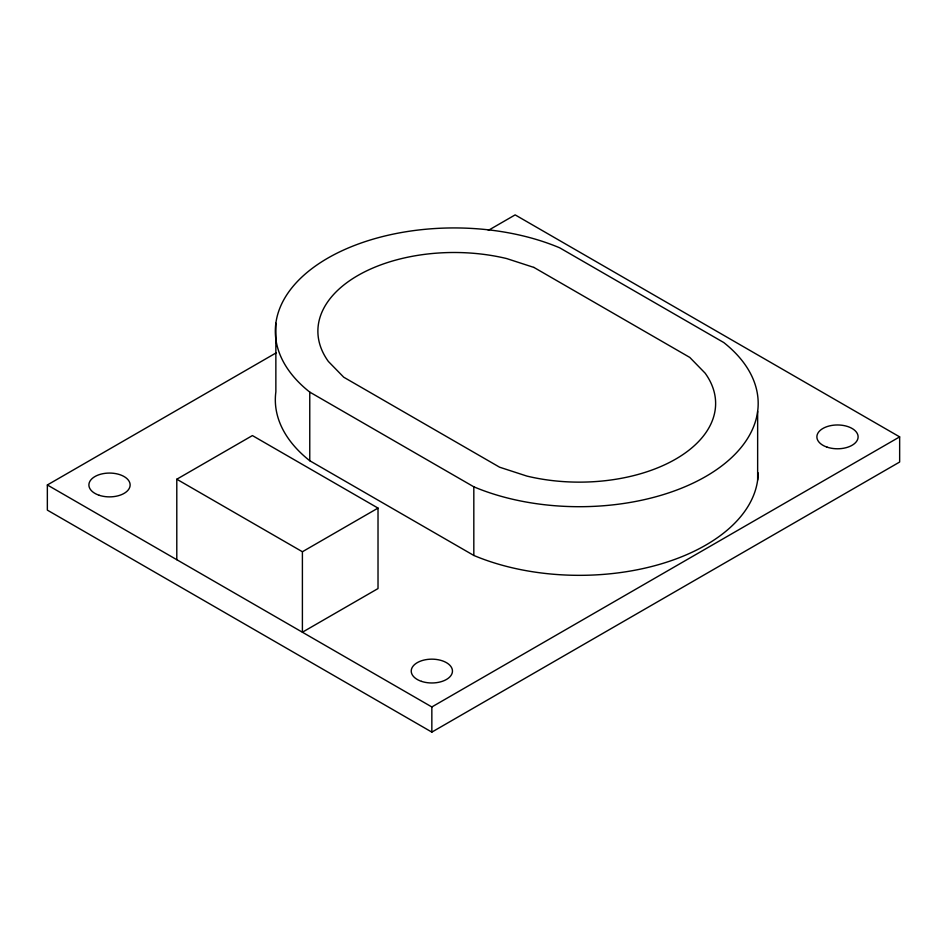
<?xml version="1.0" encoding="UTF-8"?>
<svg xmlns="http://www.w3.org/2000/svg" width="947" height="947" viewBox="0 0 947 947"><rect width="100%" height="100%" fill="white"/><g stroke="black" fill="none" stroke-linecap="round" stroke-linejoin="round"><path stroke-width="1.42" d="M488.309 230.381L515.156 214.886L899.65 436.875L899.65 462.029L431.844 732.114L47.35 510.125L47.35 484.971L276.133 352.876M176.793 479.229L252.411 435.573L378.019 508.089L378.019 588.561L302.401 632.217L302.401 551.746L176.793 479.229L176.793 559.701M302.401 551.746L378.019 508.089M47.35 484.971L431.844 706.959L899.65 436.875M309.764 392.105L473.82 486.817A178.853 103.259 0 0 0 705.799 476.459A178.853 103.259 0 0 0 723.745 342.53L559.689 247.818A178.853 103.259 0 0 0 327.709 258.176A178.853 103.259 0 0 0 309.764 392.105L309.764 460.739L473.82 555.451A178.853 103.259 0 0 0 659.68 564.329A178.853 103.259 0 0 0 758.18 472.896M757.647 411.412L757.647 480.034M473.82 486.817L473.82 555.451M431.844 706.959L431.844 732.114M275.861 323.223L275.861 391.857A178.853 103.259 0 0 0 309.764 460.739M533.907 267.421L506.621 258.555A136.297 78.696 0 0 0 357.8 275.541A136.297 78.696 0 0 0 328.372 361.458L343.737 377.214L499.602 467.202L526.887 476.081A136.297 78.696 0 0 0 675.708 459.082A136.297 78.696 0 0 0 705.136 373.165L689.771 357.41L533.907 267.421M827.181 447.185A20.621 11.909 0 0 0 858.112 436.875A20.621 11.909 0 0 0 827.181 426.564A20.621 11.909 0 0 0 827.181 447.185M99.198 495.281A20.621 11.909 0 0 0 130.13 484.971A20.621 11.909 0 0 0 99.198 474.66A20.621 11.909 0 0 0 99.198 495.281M421.533 681.378A20.621 11.909 0 0 0 452.465 671.068A20.621 11.909 0 0 0 421.533 660.757A20.621 11.909 0 0 0 421.533 681.378"/></g></svg>
